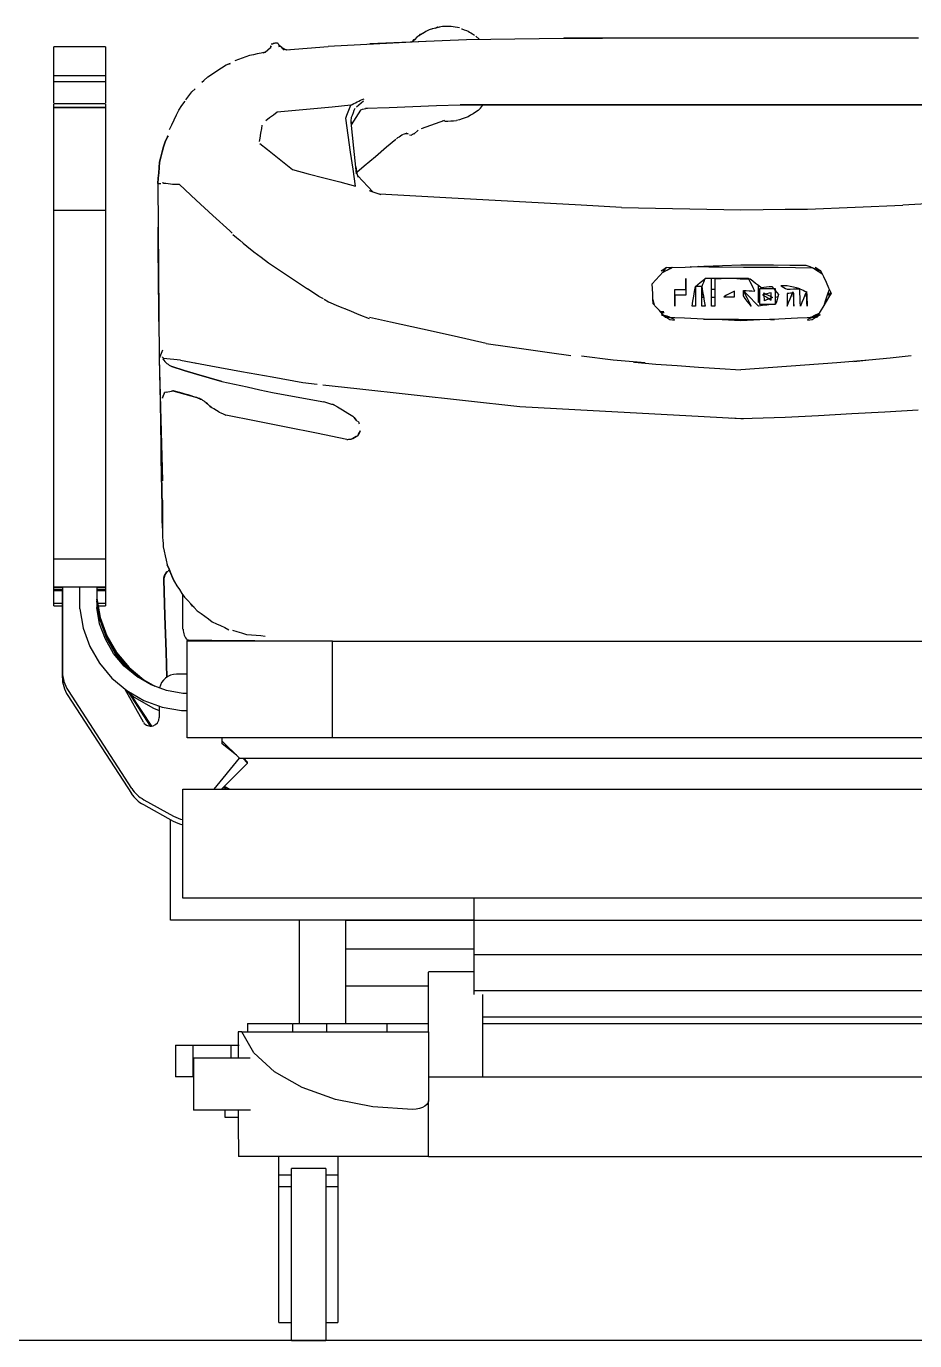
# Model space of a CAD drawing. Header units: millimetres. Extents: x 3552052 to 4144896, y -707811 to -630695.
# Drawn here: x 3661329 to 3662043, y -700186 to -699130 of the extents above; entities that cross this region are included whole.
import ezdxf

# ---------------------------------------------------------------- set-up
doc = ezdxf.new("R2010")
doc.units = ezdxf.units.MM
doc.header["$LTSCALE"] = 6
doc.header["$MEASUREMENT"] = 0
doc.layers.add('EQP', color=6, linetype='CONTINUOUS', lineweight=0)
doc.layers.add('MEP_HVAC_RA_DUCT', color=1, linetype='CONTINUOUS', lineweight=0)

msp = doc.modelspace()

# ---------------------------------------------------------------- linework, layer by layer
at = {"layer": 'EQP', "lineweight": -3}
for p, q in [((3661657.5, -699131.7), (3661659.8, -699130.7)), ((3661659.8, -699130.7), (3661661.1, -699130.8)), ((3661649.4, -699142.3), (3661571.5, -699146.5)), ((3661639.4, -699142.5), (3661640.7, -699140.9)), ((3661640.7, -699140.9), (3661641.3, -699140.5)), ((3661644.7, -699137.8), (3661645.8, -699136.6)), ((3661645.8, -699136.6), (3661648.2, -699135.6)), ((3661647, -699136.1), (3661647.4, -699135.7)), ((3661655, -699132.2), (3661654.7, -699132.4)), ((3661656.8, -699131.9), (3661655, -699132.2)), ((3661687.5, -699136.1), (3661689, -699137.4)), ((3661690.2, -699138), (3661692.9, -699140.6)), ((3661760.9, -699139.7), (3661791.8, -699139.8)), ((3661392.7, -699146.7), (3661351.4, -699146.7)), ((3661351.4, -699146.8), (3661351.4, -699146.7)), ((3661351.4, -699154.3), (3661351.4, -699146.8)), ((3661392.7, -699146.7), (3661392.7, -699146.8)), ((3661392.7, -699146.8), (3661392.7, -699154.3)), ((3661519.4, -699151.4), (3661521, -699150.9)), ((3661521, -699150.9), (3661525.2, -699147.1)), ((3661525.6, -699146.7), (3661526.1, -699145.9)), ((3661527.3, -699144.3), (3661527.7, -699143.6)), ((3661534.3, -699147.3), (3661538, -699149.1)), ((3661538, -699149.1), (3661571.5, -699146.5)), ((3661538, -699149.1), (3661540.9, -699148.9)), ((3661351.4, -699170.1), (3661351.4, -699154.3)), ((3661392.7, -699154.3), (3661392.7, -699170.1)), ((3661489.6, -699161.1), (3661493.3, -699159.9)), ((3661489.6, -699161.1), (3661493.2, -699160)), ((3661392.7, -699170), (3661351.4, -699170)), ((3661351.4, -699174.5), (3661351.4, -699170.1)), ((3661392.7, -699170.1), (3661392.7, -699174.5)), ((3661351.4, -699191.5), (3661351.4, -699174.5)), ((3661351.4, -699174.5), (3661392.7, -699174.5)), ((3661392.7, -699174.5), (3661392.7, -699191.5)), ((3661457.4, -699189.2), (3661462, -699182.9)), ((3661464.8, -699180.4), (3661462, -699182.9)), ((3661392.7, -699192.3), (3661351.4, -699192.3)), ((3661351.4, -699195.3), (3661351.4, -699192.3)), ((3661392.7, -699192.3), (3661392.7, -699195.3)), ((3661599.9, -699190.4), (3661594.3, -699195.1)), ((3661392.7, -699195.3), (3661351.4, -699195.3)), ((3661351.4, -699277.7), (3661351.4, -699195.3)), ((3661351.4, -699195.3), (3661392.7, -699195.3)), ((3661392.7, -699195.3), (3661392.7, -699277.7)), ((3661597.7, -699197.4), (3661590.2, -699209.3)), ((3661590.1, -699207), (3661590.2, -699209.1)), ((3661636.1, -699216.9), (3661634.3, -699216.1)), ((3661640.3, -699216.7), (3661643.9, -699213.7)), ((3661664.9, -699205.8), (3661646.2, -699212.4)), ((3661665.2, -699206.4), (3661663.8, -699206.2)), ((3661627.4, -699219.7), (3661626.4, -699220.6)), ((3661637, -699217.2), (3661638.5, -699217.5)), ((3661436.2, -699239.3), (3661436.2, -699239.3)), ((3661593.8, -699243.1), (3661594.6, -699248.4)), ((3661594.7, -699247.2), (3661594.4, -699247.1)), ((3661595.3, -699250.2), (3661607.5, -699263.1)), ((3661351.4, -699557.7), (3661351.4, -699277.7)), ((3661351.4, -699277.7), (3661392.7, -699277.7)), ((3661392.7, -699277.7), (3661392.7, -699557.7)), ((3661807.2, -699275.7), (3661903.1, -699277.5)), ((3661964.8, -699325.8), (3661963, -699325.7)), ((3661965.5, -699327.3), (3661965.2, -699326)), ((3661564, -699347.2), (3661555.1, -699341)), ((3661899.9, -699332.8), (3661874.3, -699332.8)), ((3661879.5, -699332.8), (3661874.3, -699332.8)), ((3661882.1, -699332.8), (3661887.3, -699332.8)), ((3661899.9, -699332.8), (3661887.3, -699332.8)), ((3661567.9, -699349), (3661564, -699347.2)), ((3661568.4, -699349.4), (3661571.8, -699351.5)), ((3661832.4, -699349.7), (3661833.3, -699353.9)), ((3661873.1, -699348), (3661872, -699348)), ((3661918, -699351.8), (3661917.1, -699352.1)), ((3661932.7, -699347.4), (3661930.8, -699348)), ((3661970.9, -699352.2), (3661970.8, -699351.5)), ((3661973.1, -699344.3), (3661974, -699347.1)), ((3661974.5, -699346.3), (3661975.1, -699343.6)), ((3661435.8, -699376.4), (3661435.6, -699358.8)), ((3661584.9, -699356.9), (3661585.3, -699357)), ((3661841.2, -699359.6), (3661838.4, -699359.4)), ((3661839, -699360.1), (3661841.3, -699360.1)), ((3661845.5, -699363.6), (3661844.3, -699363.6)), ((3661881.8, -699365.7), (3661874.2, -699365.3)), ((3661959.6, -699364.1), (3661958.8, -699364.1)), ((3661438.6, -699390.3), (3661436, -699396.9)), ((3661438.6, -699396), (3661438.6, -699395.6)), ((3661800.5, -699398.4), (3661775, -699395)), ((3661436, -699396.9), (3661438.6, -699495.2)), ((3661452.9, -699398.3), (3661439.4, -699396.9)), ((3661464.5, -699400.4), (3661465.2, -699400.6)), ((3661826.1, -699400.3), (3661800.5, -699398.4)), ((3661551.2, -699416.2), (3661562.7, -699417.5)), ((3661439, -699427.2), (3661438.6, -699428.2)), ((3661438.6, -699428.2), (3661439, -699427.2)), ((3661441.4, -699424.1), (3661440.2, -699424.3)), ((3661441.4, -699424.1), (3661445.9, -699423.1)), ((3661447.3, -699423), (3661446.8, -699422.9)), ((3661446.8, -699422.9), (3661466.2, -699428.3)), ((3661447.3, -699423), (3661447.8, -699423)), ((3661450.8, -699423.7), (3661450.5, -699423.9)), ((3661456.8, -699425.5), (3661456.7, -699425.5)), ((3661456.8, -699425.5), (3661456.7, -699425.5)), ((3661456.8, -699425.5), (3661458.9, -699426.2)), ((3661438.6, -699428.6), (3661438.6, -699428.9)), ((3661438.6, -699428.9), (3661438.6, -699428.6)), ((3661895.4, -699444.7), (3661903.1, -699445.2)), ((3661903.1, -699445.2), (3661905, -699445.1)), ((3661438, -699502.4), (3661438.2, -699516.1)), ((3661438.3, -699517.2), (3661438.2, -699516.1)), ((3661351.4, -699580.4), (3661351.4, -699557.7)), ((3661351.4, -699557.7), (3661392.7, -699557.7)), ((3661392.7, -699557.7), (3661392.7, -699580.4)), ((3661439.7, -699572.7), (3661440.2, -699571.1)), ((3661442.9, -699567.9), (3661442, -699568.4)), ((3661442, -699568.4), (3661442.7, -699568)), ((3661444.1, -699567.2), (3661443.2, -699567.4)), ((3661444.1, -699567.2), (3661443.2, -699567.4)), ((3661443.7, -699567.3), (3661444, -699567.1)), ((3661444.1, -699567.1), (3661443.7, -699567.3)), ((3661444.4, -699568), (3661443.8, -699566.1)), ((3661445.8, -699570.7), (3661444.4, -699568)), ((3661351.4, -699580.4), (3661392.7, -699580.4)), ((3661351.4, -699580.7), (3661351.4, -699580.4)), ((3661351.4, -699582), (3661351.4, -699580.7)), ((3661351.4, -699580.7), (3661358.3, -699580.7)), ((3661351.4, -699582.2), (3661358.3, -699582.2)), ((3661351.4, -699583.2), (3661351.4, -699582.3)), ((3661351.4, -699583.2), (3661358.3, -699583.2)), ((3661351.4, -699593.5), (3661351.4, -699583.2)), ((3661358.1, -699583.2), (3661358.1, -699652.6)), ((3661358.3, -699580.4), (3661358.3, -699648.6)), ((3661372.1, -699598.1), (3661372.1, -699580.4)), ((3661385.8, -699580.4), (3661385.8, -699596.9)), ((3661385.8, -699580.7), (3661392.7, -699580.7)), ((3661385.8, -699582.2), (3661392.7, -699582.2)), ((3661385.8, -699583.2), (3661392.7, -699583.2)), ((3661392.7, -699580.4), (3661392.7, -699580.7)), ((3661392.7, -699580.7), (3661392.7, -699582)), ((3661392.7, -699582.3), (3661392.7, -699583.2)), ((3661392.7, -699583.2), (3661392.7, -699593.5)), ((3661351.4, -699595.7), (3661351.4, -699593.5)), ((3661351.4, -699593.5), (3661358.1, -699593.5)), ((3661351.4, -699595.7), (3661358.1, -699595.7)), ((3661385.8, -699589.6), (3661388.5, -699604.9)), ((3661388.5, -699605.4), (3661385.8, -699590.1)), ((3661388.5, -699606.8), (3661385.8, -699591.5)), ((3661388.5, -699607.2), (3661385.8, -699592)), ((3661386.5, -699593.5), (3661392.7, -699593.5)), ((3661386.9, -699595.7), (3661392.7, -699595.7)), ((3661392.7, -699593.5), (3661392.7, -699595.7)), ((3661455, -699614.3), (3661455, -699586.8)), ((3661462.7, -699595.8), (3661461.4, -699594.1)), ((3661463.9, -699596.7), (3661462.7, -699595.8)), ((3661372.1, -699598.1), (3661374.8, -699613.5)), ((3661388.1, -699609.9), (3661385.8, -699596.9)), ((3661388.5, -699604.9), (3661393.9, -699619.6)), ((3661388.5, -699605.4), (3661388.5, -699604.9)), ((3661393.9, -699620), (3661388.5, -699605.4)), ((3661388.5, -699607.2), (3661388.5, -699606.8)), ((3661393.9, -699621.4), (3661388.5, -699606.8)), ((3661475.9, -699606.4), (3661475.5, -699606.1)), ((3661374.8, -699613.5), (3661380.2, -699628.2)), ((3661392.7, -699622.3), (3661388.1, -699609.9)), ((3661393.9, -699621.9), (3661388.5, -699607.2)), ((3661399.3, -699633.8), (3661392.7, -699622.3)), ((3661393.9, -699619.6), (3661401.7, -699633.1)), ((3661393.9, -699620), (3661393.9, -699619.6)), ((3661401.7, -699633.6), (3661393.9, -699620)), ((3661393.9, -699621.9), (3661393.9, -699621.4)), ((3661401.7, -699635), (3661393.9, -699621.4)), ((3661401.7, -699635.5), (3661393.9, -699621.9)), ((3661458.5, -699622.9), (3661458.5, -699623.8)), ((3661458.5, -699623.8), (3661575.2, -699623.8)), ((3661458.5, -699701.5), (3661458.5, -699623.8)), ((3661575.2, -699623.8), (3661575.2, -699623.9)), ((3661575.2, -699623.9), (3662234.5, -699623.9)), ((3661575.2, -699701.6), (3661575.2, -699623.9)), ((3661380.2, -699628.2), (3661388, -699641.7)), ((3661407.8, -699643.9), (3661399.3, -699633.8)), ((3661401.7, -699633.1), (3661411.8, -699645.1)), ((3661401.7, -699633.6), (3661401.7, -699633.1)), ((3661411.8, -699645.6), (3661401.7, -699633.6)), ((3661401.7, -699635.5), (3661401.7, -699635)), ((3661411.8, -699647), (3661401.7, -699635)), ((3661411.2, -699646.8), (3661401.7, -699635.5)), ((3661388, -699641.7), (3661398, -699653.7)), ((3661417.9, -699652.4), (3661407.8, -699643.9)), ((3661411.8, -699645.1), (3661423.7, -699655.1)), ((3661411.8, -699645.6), (3661411.8, -699645.1)), ((3661423.7, -699655.6), (3661411.8, -699645.6)), ((3661419, -699653.1), (3661411.8, -699647)), ((3661398, -699653.7), (3661410, -699663.7)), ((3661429.4, -699659.1), (3661417.9, -699652.4)), ((3661423.7, -699655.1), (3661432.4, -699660.2)), ((3661423.7, -699655.6), (3661423.7, -699655.1)), ((3661430.2, -699659.3), (3661423.7, -699655.6)), ((3661441.8, -699663.6), (3661429.4, -699659.1)), ((3661458.5, -699650.4), (3661449.7, -699650.4)), ((3661362.5, -699667.6), (3661413.6, -699746.2)), ((3661362.8, -699663.6), (3661413.8, -699742.2)), ((3661423.3, -699689), (3661408.7, -699662.7)), ((3661408.9, -699663), (3661415.8, -699668.8)), ((3661410, -699663.7), (3661423.6, -699671.6)), ((3661429, -699692.1), (3661411.5, -699665.2)), ((3661412.7, -699666.2), (3661429.6, -699692.1)), ((3661415.8, -699668.8), (3661431.4, -699677.8)), ((3661454.9, -699665.9), (3661441.8, -699663.6)), ((3661458.5, -699665.9), (3661454.9, -699665.9)), ((3661423.6, -699671.6), (3661438.3, -699676.9)), ((3661431.4, -699677.8), (3661435.9, -699679.5)), ((3661435.9, -699676.1), (3661435.9, -699685.3)), ((3661438.3, -699676.9), (3661453.7, -699679.6)), ((3661453.7, -699679.6), (3661458.5, -699679.6)), ((3661575.2, -699701.5), (3661458.5, -699701.5)), ((3661486.6, -699704.3), (3661486.6, -699701.5)), ((3662234.5, -699701.6), (3661575.2, -699701.6)), ((3661486.6, -699704.3), (3661500.3, -699718)), ((3661486.6, -699706.3), (3661486.6, -699704.3)), ((3661497.9, -699715.6), (3661486.6, -699706.3)), ((3661480.1, -699742.9), (3661500.5, -699718)), ((3661485.9, -699742.9), (3661506.9, -699721.8)), ((3661500.3, -699718), (3662302.5, -699718)), ((3661506.9, -699721.8), (3661503.1, -699718)), ((3661504, -699718), (3661506.9, -699721)), ((3661506.9, -699721.8), (3661506.9, -699721)), ((3661455, -699742.9), (3662340.4, -699742.9)), ((3661455, -699830.4), (3661455, -699742.9)), ((3661487.4, -699742.9), (3661486.6, -699742.2)), ((3661489.9, -699742.9), (3661487.4, -699741.3)), ((3661488.2, -699740.5), (3661492.7, -699742.9)), ((3661423.5, -699751.3), (3661447.4, -699764.5)), ((3661423.3, -699755.2), (3661447.1, -699768.5)), ((3661444.9, -699848.1), (3661444.9, -699767.2)), ((3662340.4, -699830.4), (3661455, -699830.4)), ((3661688.9, -699848.1), (3661688.9, -699830.4)), ((3661688.9, -699848.1), (3661444.9, -699848.1)), ((3661548.6, -699931), (3661548.6, -699848.1)), ((3661585.9, -699870.9), (3661585.9, -699848.1)), ((3661585.9, -699848.1), (3661688.9, -699848.1)), ((3661688.9, -699875.6), (3661688.9, -699848.1)), ((3661688.9, -699848.1), (3662116.3, -699848.1)), ((3661585.9, -699900.7), (3661585.9, -699870.9)), ((3661585.9, -699870.9), (3661688.9, -699870.9)), ((3661688.9, -699904.5), (3661688.9, -699875.6)), ((3661688.9, -699875.6), (3662116.3, -699875.6)), ((3661688.9, -699889.4), (3661652.1, -699889.4)), ((3661688.9, -699889.4), (3661652.1, -699889.4)), ((3661652.1, -699889.6), (3661652.1, -699889.4)), ((3661652.1, -699937.6), (3661652.1, -699889.7)), ((3661652.1, -699889.7), (3661652.1, -699889.7)), ((3661585.9, -699931), (3661585.9, -699900.7)), ((3661585.9, -699900.7), (3661652.1, -699900.7)), ((3661688.9, -699907.6), (3661688.9, -699904.5)), ((3661688.9, -699904.5), (3662116.3, -699904.5)), ((3661695.5, -699907.6), (3661695.5, -699950.2)), ((3661506.8, -699931), (3661506.8, -699937.6)), ((3661506.8, -699931), (3661542.7, -699931)), ((3661543.1, -699931), (3661570.6, -699931)), ((3661543.1, -699937.6), (3661543.1, -699931)), ((3661570.6, -699931), (3661618.7, -699931)), ((3661570.6, -699937.6), (3661570.6, -699931)), ((3661618.7, -699931), (3661652.1, -699931)), ((3661618.7, -699931), (3661618.7, -699937.6)), ((3662109.8, -699926), (3661695.5, -699926)), ((3661695.5, -699931), (3662109.8, -699931)), ((3661499.4, -699937.6), (3661499.4, -699958.5)), ((3661502.2, -699937.6), (3661499.4, -699937.6)), ((3661502.2, -699937.6), (3661652.1, -699937.6)), ((3661652.1, -699937.6), (3661652.1, -699993)), ((3661449.1, -699948.3), (3661449.1, -699973.9)), ((3661449.1, -699948.3), (3661462.9, -699948.3)), ((3661462.9, -699948.3), (3661493.7, -699948.3)), ((3661462.9, -699948.3), (3661462.9, -699973.9)), ((3661493.7, -699948.3), (3661500, -699948.3)), ((3661493.7, -699958.5), (3661493.7, -699948.3)), ((3661695.5, -699950.2), (3661695.5, -699973.9)), ((3661463.5, -699958.5), (3661463.5, -700000.5)), ((3661463.5, -699958.5), (3661478.1, -699958.5)), ((3661478.1, -699958.5), (3661509.1, -699958.5)), ((3661462.9, -699973.9), (3661449.1, -699973.9)), ((3661463.5, -699973.9), (3661462.9, -699973.9)), ((3661652.1, -699973.9), (3662157.3, -699973.9)), ((3661652.1, -700037.7), (3661652.1, -699993)), ((3661478.1, -700000.5), (3661463.5, -700000.5)), ((3661509.2, -700000.5), (3661478.1, -700000.5)), ((3661488.5, -700000.5), (3661488.5, -700006.2)), ((3661488.5, -700006.2), (3661499.5, -700006.2)), ((3661499.4, -700000.5), (3661499.4, -700023.1)), ((3661499.5, -700024.1), (3661499.5, -700037.7)), ((3661639.4, -700037.7), (3661499.5, -700037.7)), ((3661532.1, -700052.4), (3661532.1, -700037.7)), ((3661579.4, -700037.7), (3661579.4, -700052.4)), ((3661652.1, -700037.7), (3661639.4, -700037.7)), ((3661652.1, -700037.7), (3662157.3, -700037.7)), ((3661569.6, -700047.4), (3661542.1, -700047.4)), ((3661542.1, -700116.6), (3661542.1, -700047.4)), ((3661569.6, -700047.4), (3661569.6, -700116.6)), ((3661532.1, -700062.2), (3661532.1, -700052.4)), ((3661532.1, -700052.4), (3661542.1, -700052.4)), ((3661569.6, -700052.4), (3661579.4, -700052.4)), ((3661579.4, -700052.4), (3661579.4, -700062.2)), ((3661542.1, -700062.2), (3661532.1, -700062.2)), ((3661532.1, -700171), (3661532.1, -700062.2)), ((3661542.1, -700062.2), (3661532.1, -700062.2)), ((3661579.4, -700062.2), (3661569.6, -700062.2)), ((3661579.4, -700062.2), (3661569.6, -700062.2)), ((3661579.4, -700062.2), (3661579.4, -700171)), ((3661542.1, -700185.7), (3661542.1, -700116.6)), ((3661569.6, -700116.6), (3661569.6, -700185.7)), ((3661532.1, -700171), (3661542.1, -700171)), ((3661569.6, -700171), (3661579.4, -700171)), ((3661542.1, -700185.7), (3661569.6, -700185.7))]:
    msp.add_line(p, q, dxfattribs=at)
at = {"layer": 'EQP', "lineweight": -3, "flags": 128}
for points in [[(3661663.4, -699130.2), (3661660.7, -699130.9), (3661658, -699131.6), (3661655.3, -699132.2), (3661652.6, -699132.9)], [(3661670.3, -699130.2), (3661668.6, -699130.2), (3661666.8, -699130.2), (3661665.1, -699130.2), (3661663.4, -699130.2)], [(3661677.1, -699131.4), (3661675.4, -699131.1), (3661673.7, -699130.8), (3661672, -699130.5), (3661670.3, -699130.2)], [(3661605, -699143.9), (3661624.4, -699143.1), (3661643.8, -699142.3), (3661663.2, -699141.5), (3661682.6, -699140.7)], [(3661642.7, -699138.9), (3661640.8, -699141.1), (3661639.5, -699142.5)], [(3661652.6, -699132.9), (3661650.1, -699134.4), (3661647.6, -699135.9), (3661645.1, -699137.4), (3661642.7, -699138.9)], [(3661647.4, -699135.7), (3661648.7, -699135.1), (3661649.9, -699134.5)], [(3661678.7, -699132.2), (3661679, -699132.3), (3661680.9, -699132.9), (3661682.7, -699133.5)], [(3661682.6, -699140.7), (3661702.1, -699140.5), (3661721.6, -699140.2), (3661741, -699140), (3661760.5, -699139.7)], [(3661682.7, -699133.5), (3661683.9, -699134.2), (3661685.1, -699134.8), (3661686.3, -699135.5), (3661687.5, -699136.1)], [(3662045.7, -699139.7), (3661974.2, -699139.7), (3661903.1, -699139.7), (3661832, -699139.7), (3661760.9, -699139.7)], [(3661521, -699151), (3661517.8, -699151.7), (3661514.7, -699152.4), (3661511.6, -699153), (3661508.5, -699153.7)], [(3661525.6, -699147.7), (3661525.6, -699147.2), (3661525.6, -699146.7), (3661525.6, -699146.3), (3661525.6, -699145.8)], [(3661527.7, -699144.2), (3661527.3, -699144.3), (3661526.8, -699144.4), (3661526.4, -699144.5), (3661525.9, -699144.6)], [(3661527.7, -699143.6), (3661528.4, -699143.6), (3661529, -699143.5), (3661529.7, -699143.5), (3661530.3, -699143.5)], [(3661527.7, -699143.6), (3661527.7, -699143.7), (3661527.7, -699143.8), (3661527.7, -699143.9), (3661527.7, -699144)], [(3661527.7, -699144), (3661527.7, -699143.9), (3661527.7, -699143.8), (3661527.7, -699143.7), (3661527.7, -699143.6)], [(3661531.5, -699143.9), (3661531.2, -699143.9), (3661530.9, -699143.8), (3661530.6, -699143.7), (3661530.3, -699143.6)], [(3661531.5, -699143.9), (3661531.7, -699144.7), (3661531.9, -699145.4), (3661532.1, -699146.1), (3661532.2, -699146.7)], [(3661536.3, -699149.2), (3661535.3, -699148.3), (3661534.3, -699147.3), (3661533.4, -699146.3), (3661532.4, -699145.4)], [(3661534.4, -699147.4), (3661535.6, -699148), (3661536.9, -699148.5), (3661538.1, -699149.1)], [(3661538, -699149.1), (3661538.1, -699149.1), (3661538.1, -699149.1), (3661538.1, -699149.1), (3661538.1, -699149.1)], [(3661538.1, -699149.1), (3661538.1, -699149.1), (3661538.1, -699149.1), (3661538.1, -699149.1), (3661538, -699149.1)], [(3661474.9, -699170.7), (3661478.6, -699168.3), (3661482.2, -699165.9), (3661485.9, -699163.5), (3661489.6, -699161.1)], [(3661508.5, -699153.7), (3661505.5, -699154.7), (3661502.5, -699155.8), (3661499.6, -699156.8), (3661496.6, -699157.9)], [(3661470.2, -699175.1), (3661471.7, -699173.7), (3661474.9, -699170.7)], [(3661451.6, -699197.4), (3661454.2, -699193.8), (3661456.8, -699190.2)], [(3661589.7, -699193.6), (3661574.9, -699195), (3661560.1, -699196.4), (3661545.4, -699197.8), (3661530.6, -699199.2)], [(3661585.7, -699204), (3661586.7, -699201.4), (3661587.7, -699198.8), (3661588.7, -699196.2), (3661589.7, -699193.6)], [(3661589.7, -699193.6), (3661591, -699192.9), (3661592.3, -699192.2), (3661593.6, -699191.5), (3661595, -699190.8)], [(3661595, -699190.8), (3661596.3, -699190.2), (3661597.7, -699189.6), (3661599, -699189), (3661600.4, -699188.4)], [(3661601.7, -699196), (3661620.7, -699195.3), (3661639.6, -699194.6), (3661658.6, -699193.9), (3661677.6, -699193.2)], [(3662121.2, -699193.2), (3662010.3, -699193.2), (3661899.4, -699193.2), (3661788.5, -699193.2), (3661677.6, -699193.2)], [(3661677.6, -699193.2), (3661788.5, -699193.2), (3661899.4, -699193.2), (3662010.3, -699193.2), (3662121.2, -699193.2)], [(3661692, -699197.8), (3661693.8, -699195.8), (3661695.5, -699193.9), (3661696.1, -699193.2)], [(3661444.3, -699213), (3661446.1, -699209.2), (3661447.9, -699205.3), (3661449.8, -699201.3), (3661451.6, -699197.4)], [(3661530.6, -699199.2), (3661527.6, -699201.5), (3661524.6, -699203.8), (3661521.6, -699206.1)], [(3661593.5, -699258.5), (3661591.6, -699244.9), (3661589.6, -699231.2), (3661587.6, -699217.6), (3661585.7, -699204)], [(3661590, -699207.2), (3661590.1, -699206.2), (3661590.2, -699205.2), (3661590.3, -699204.2), (3661590.4, -699203.2)], [(3661590.4, -699203.2), (3661591.1, -699201.4), (3661591.9, -699199.5), (3661592.6, -699197.6), (3661593.4, -699195.8)], [(3661603.1, -699196.1), (3661601.8, -699196.4), (3661600.4, -699196.7), (3661599, -699197.1), (3661597.7, -699197.4)], [(3661684, -699202.9), (3661681.7, -699203.7), (3661679.3, -699204.4), (3661677, -699205.2), (3661674.7, -699205.9)], [(3661692, -699197.8), (3661690, -699199.1), (3661688, -699200.4), (3661686, -699201.6), (3661684, -699202.9)], [(3661518.4, -699209.6), (3661518, -699212.3), (3661517.3, -699216.1), (3661516.7, -699220), (3661516.3, -699222.6)], [(3661594.4, -699248.7), (3661593.3, -699238.3), (3661592.2, -699228), (3661591.1, -699217.6), (3661590, -699207.2)], [(3661665.2, -699206.4), (3661667.6, -699206.3), (3661670, -699206.2), (3661672.3, -699206), (3661674.7, -699205.9)], [(3661436.2, -699239.3), (3661437.3, -699235.2), (3661438.4, -699231.1), (3661439.5, -699227), (3661440.6, -699222.9)], [(3661440.6, -699223), (3661439.5, -699227), (3661438.4, -699231.1), (3661437.3, -699235.2), (3661436.2, -699239.3)], [(3661436.2, -699239.3), (3661437.3, -699235.2), (3661438.4, -699231.1), (3661439.5, -699227), (3661440.6, -699223)], [(3661443, -699218), (3661442.5, -699219), (3661440.6, -699222.9)], [(3661440.6, -699222.9), (3661442.5, -699219), (3661443, -699218)], [(3661516.7, -699224.3), (3661522.8, -699229.2), (3661529.5, -699234.5), (3661536.2, -699239.9), (3661542.9, -699245.3)], [(3661625.9, -699221), (3661618.4, -699227.3), (3661609.5, -699234.9), (3661600.6, -699242.4), (3661594.5, -699247.6)], [(3661631.9, -699217.1), (3661630.8, -699217.7), (3661629.6, -699218.4), (3661628.5, -699219.1), (3661627.4, -699219.7)], [(3661635.1, -699216.4), (3661634.3, -699216.5), (3661633.4, -699216.6), (3661632.6, -699216.8), (3661632.3, -699216.8)], [(3661640, -699216.5), (3661639.7, -699216.7), (3661639.3, -699217), (3661638.9, -699217.2), (3661638.5, -699217.5)], [(3661640.1, -699216.4), (3661640.1, -699216.5), (3661640.2, -699216.6), (3661640.2, -699216.6), (3661640.3, -699216.7)], [(3661434.8, -699256.3), (3661435.2, -699252), (3661435.5, -699247.8), (3661435.9, -699243.5), (3661436.2, -699239.3)], [(3661434.8, -699256.3), (3661435.2, -699252), (3661435.5, -699247.8), (3661435.9, -699243.5), (3661436.2, -699239.3)], [(3661436.2, -699239.3), (3661435.9, -699243.5), (3661435.5, -699247.8), (3661435.2, -699252), (3661434.8, -699256.3)], [(3661542.9, -699245.3), (3661555.5, -699248.6), (3661568.2, -699251.9), (3661580.9, -699255.2), (3661593.5, -699258.5)], [(3661594.7, -699247.2), (3661594.5, -699246.5), (3661594.3, -699245.8), (3661594.1, -699245.1)], [(3661434.8, -699256.3), (3661435.1, -699291.4), (3661435.4, -699326.6), (3661435.7, -699361.8), (3661436, -699396.9)], [(3661434.8, -699256.3), (3661434.9, -699256.3), (3661434.9, -699256.3), (3661435, -699256.3), (3661435, -699256.3)], [(3661435, -699256.3), (3661435.6, -699256.3), (3661436.1, -699256.3), (3661436.7, -699256.3), (3661437.3, -699256.3)], [(3661439.5, -699256.3), (3661439.3, -699256.1), (3661439.1, -699256), (3661438.8, -699255.9), (3661438.6, -699255.7)], [(3661446.7, -699257.1), (3661444.9, -699256.9), (3661443.1, -699256.7), (3661441.3, -699256.5), (3661439.5, -699256.3)], [(3661449.3, -699257.3), (3661448.7, -699257.2), (3661448, -699257.2), (3661447.4, -699257.2), (3661446.7, -699257.1)], [(3661452.1, -699257.3), (3661451.4, -699257.3), (3661450.7, -699257.3), (3661450, -699257.3), (3661449.3, -699257.3)], [(3661494.6, -699296.2), (3661492.7, -699294.5), (3661479.1, -699282.1), (3661465.6, -699269.7), (3661452.1, -699257.3)], [(3661594.6, -699248.4), (3661595.2, -699249.9), (3661595.8, -699251.4)], [(3661604.4, -699262.1), (3661606.8, -699262.9), (3661609.2, -699263.7), (3661611.6, -699264.5), (3661614, -699265.3)], [(3661807.2, -699275.7), (3661774.8, -699273.9), (3661720.5, -699270.9), (3661666.2, -699267.9), (3661613, -699264.9)], [(3662194.3, -699264.9), (3662140, -699267.9), (3662085.7, -699270.9), (3662033, -699273.8)], [(3661903.1, -699277.5), (3661920.9, -699277.3), (3661938.7, -699277.1), (3661956.4, -699276.9), (3662033, -699273.8)], [(3661435.6, -699358.8), (3661435.4, -699333.1), (3661435.2, -699307.5), (3661435.1, -699291.4)], [(3661495.1, -699297.3), (3661497.9, -699299.7), (3661500.7, -699302), (3661503.4, -699304.4), (3661506.2, -699306.8)], [(3661506.2, -699306.8), (3661512, -699311.3), (3661517.8, -699315.7), (3661523.6, -699320.2), (3661555.1, -699341)], [(3661831.8, -699337.1), (3661834.7, -699333.8), (3661837.6, -699330.6), (3661840.5, -699327.3), (3661843.4, -699324)], [(3661843.4, -699324), (3661842.3, -699324.7), (3661841.2, -699325.4), (3661840.1, -699326.1), (3661839, -699326.8)], [(3661848, -699324), (3661846.7, -699324.7), (3661843.8, -699326.1), (3661840.9, -699327.6), (3661839.7, -699328.2)], [(3661843.4, -699324), (3661858.4, -699323.5), (3661873.3, -699322.9), (3661888.2, -699322.3), (3661903.1, -699321.8)], [(3661847.2, -699324), (3661845.7, -699325), (3661843.8, -699326.2)], [(3661960.8, -699324.3), (3661933, -699324), (3661905.2, -699323.8), (3661877.4, -699323.5), (3661862.4, -699323.3)], [(3661885.6, -699323.6), (3661878.4, -699323.4), (3661868.7, -699323.1)], [(3661903.1, -699321.8), (3661916.2, -699321.8), (3661929.2, -699321.8), (3661942.3, -699321.9), (3661955.3, -699321.9)], [(3661955.3, -699321.9), (3661958.3, -699323.1), (3661961.3, -699324.3), (3661964.2, -699325.5), (3661967.2, -699326.8)], [(3661968.3, -699329.1), (3661966.4, -699327.9), (3661964.5, -699326.7), (3661962.7, -699325.5), (3661960.8, -699324.3)], [(3661967.2, -699326.8), (3661966.1, -699326.1), (3661965, -699325.4), (3661963.9, -699324.7), (3661962.8, -699324)], [(3661967.2, -699326.8), (3661969.3, -699331.2), (3661971.4, -699335.7), (3661973.5, -699340.1), (3661975.6, -699344.6)], [(3661832.6, -699353.1), (3661832.4, -699349.1), (3661832.2, -699345.1), (3661832, -699341.1), (3661831.8, -699337.1)], [(3661849.9, -699354.9), (3661849.9, -699351.6), (3661849.9, -699348.3), (3661849.9, -699345), (3661849.9, -699341.6)], [(3661849.9, -699341.6), (3661852.1, -699341.6), (3661854.3, -699341.6), (3661856.5, -699341.6), (3661858.7, -699341.6)], [(3661858.7, -699332.8), (3661858.7, -699336.2), (3661858.7, -699339.5), (3661858.7, -699342.8), (3661858.7, -699346.1)], [(3661858.7, -699341.6), (3661858.7, -699339.4), (3661858.7, -699337.2), (3661858.7, -699335), (3661858.7, -699332.8)], [(3661863.8, -699354.9), (3661864.5, -699351), (3661865.2, -699347), (3661865.8, -699343.1), (3661866.5, -699339.2)], [(3661866.5, -699339.2), (3661868.5, -699337.6), (3661870.4, -699336), (3661872.4, -699334.4), (3661874.3, -699332.8)], [(3661871.6, -699339.2), (3661870.4, -699339.2), (3661869.1, -699339.2), (3661867.8, -699339.2), (3661866.5, -699339.2)], [(3661866.5, -699339.2), (3661866.5, -699343.1), (3661866.5, -699347), (3661866.5, -699351), (3661866.5, -699354.9)], [(3661874.3, -699332.8), (3661873.6, -699334.4), (3661873, -699336), (3661872.3, -699337.6), (3661871.6, -699339.2)], [(3661871.6, -699339.2), (3661872.3, -699343.1), (3661873, -699347), (3661873.6, -699351), (3661874.3, -699354.9)], [(3661871.6, -699354.9), (3661871.6, -699351), (3661871.6, -699347), (3661871.6, -699343.1), (3661871.6, -699339.2)], [(3661872, -699348), (3661872, -699346.4), (3661872, -699344.7), (3661872, -699343), (3661872, -699341.4)], [(3661879.5, -699354.9), (3661879.5, -699349.4), (3661879.5, -699343.9), (3661879.5, -699338.3), (3661879.5, -699332.8)], [(3661879.5, -699341.4), (3661881.5, -699341.4), (3661882.1, -699341.4)], [(3661882.1, -699332.8), (3661882.1, -699338.3), (3661882.1, -699343.9), (3661882.1, -699349.4), (3661882.1, -699354.9)], [(3661897.9, -699342.9), (3661895.7, -699344), (3661893.6, -699345.1), (3661891.5, -699346.2), (3661889.4, -699347.3)], [(3661897.9, -699347.3), (3661897.9, -699346.2), (3661897.9, -699345.1), (3661897.9, -699344), (3661897.9, -699342.9)], [(3661909.1, -699332.8), (3661906.8, -699332.8), (3661904.5, -699332.8), (3661902.2, -699332.8), (3661899.9, -699332.8)], [(3661899.9, -699332.8), (3661902.5, -699332.9), (3661905.2, -699332.9), (3661907.8, -699332.9), (3661910.4, -699332.9)], [(3661905, -699346.7), (3661905, -699345.6), (3661905, -699344.5), (3661905, -699343.4), (3661905, -699342.3)], [(3661905, -699342.3), (3661906.5, -699345.5), (3661908.1, -699348.6), (3661909.6, -699351.8), (3661911.2, -699354.9)], [(3661917.1, -699354.9), (3661914.1, -699351.8), (3661911, -699348.6), (3661908, -699345.5), (3661905, -699342.3)], [(3661905, -699342.3), (3661907.3, -699342.4), (3661909.6, -699342.6), (3661911.9, -699342.7), (3661914.2, -699342.8)], [(3661914.2, -699342.8), (3661913, -699340.3), (3661911.7, -699337.8), (3661910.4, -699335.3), (3661909.1, -699332.8)], [(3661910.4, -699332.9), (3661912.7, -699334.7), (3661914.9, -699336.4), (3661917.2, -699338.1), (3661919.4, -699339.8)], [(3661917.1, -699352.1), (3661917.1, -699348.4), (3661917.1, -699344.7), (3661917.1, -699341), (3661917.1, -699338.3)], [(3661918, -699341), (3661918, -699344.1), (3661918, -699347.2), (3661918, -699350.3), (3661918, -699353.4)], [(3661930.8, -699341), (3661927.6, -699341), (3661924.4, -699341), (3661921.2, -699341), (3661918, -699341)], [(3661919.4, -699339.8), (3661921.5, -699339.6), (3661923.6, -699339.4), (3661925.7, -699339.2), (3661927.8, -699339)], [(3661927.8, -699339), (3661929.2, -699340.6), (3661930.5, -699342.3), (3661931.9, -699343.9), (3661933.3, -699345.6)], [(3661930.8, -699353.4), (3661930.8, -699350.3), (3661930.8, -699347.2), (3661930.8, -699344.1), (3661930.8, -699341)], [(3661935, -699338.5), (3661936.3, -699339.2), (3661937.6, -699339.9), (3661938.9, -699340.6), (3661940.2, -699341.2)], [(3661940.2, -699338.5), (3661938.9, -699338.5), (3661937.6, -699338.5), (3661936.3, -699338.5), (3661935, -699338.5)], [(3661950.3, -699340.9), (3661947.8, -699340.3), (3661945.2, -699339.7), (3661942.7, -699339.1), (3661940.2, -699338.5)], [(3661940.2, -699341.2), (3661942.7, -699341.2), (3661945.2, -699341.1), (3661947.8, -699341), (3661950.3, -699340.9)], [(3661950.8, -699354.9), (3661950.7, -699351.4), (3661950.6, -699347.9), (3661950.4, -699344.4), (3661950.3, -699340.9)], [(3661950.3, -699340.9), (3661951.7, -699341.5), (3661953.1, -699342.2), (3661954.4, -699342.8), (3661955.8, -699343.5)], [(3661970.2, -699353.3), (3661971.3, -699349.8), (3661972.9, -699345), (3661974.1, -699341.4)], [(3661571.8, -699351.5), (3661579.9, -699354.8), (3661588.1, -699358.1), (3661596.3, -699361.5), (3661604.5, -699364.8)], [(3661842.6, -699364), (3661840.1, -699361.3), (3661837.6, -699358.5), (3661835.1, -699355.8), (3661832.6, -699353.1)], [(3661858.7, -699346.1), (3661856.5, -699346.1), (3661854.3, -699346.1), (3661852.1, -699346.1), (3661849.9, -699346.1)], [(3661849.9, -699346.1), (3661849.9, -699348.3), (3661849.9, -699350.5), (3661849.9, -699352.7), (3661849.9, -699354.9)], [(3661882.1, -699348), (3661881.5, -699348), (3661879.5, -699348)], [(3661889.4, -699347.3), (3661891.5, -699347.3), (3661893.6, -699347.3), (3661895.7, -699347.3), (3661897.9, -699347.3)], [(3661911.2, -699354.9), (3661909.6, -699352.9), (3661908.1, -699350.8), (3661906.5, -699348.7), (3661905, -699346.7)], [(3661930.8, -699353.4), (3661927.4, -699353.7), (3661924, -699354.1), (3661920.5, -699354.5), (3661917.1, -699354.9)], [(3661918, -699353.4), (3661921.2, -699353.4), (3661924.4, -699353.4), (3661927.6, -699353.4), (3661930.8, -699353.4)], [(3661927.4, -699344.3), (3661925.7, -699344.6), (3661923.9, -699345), (3661922.2, -699345.3), (3661920.5, -699345.7)], [(3661920.5, -699345.7), (3661922.2, -699346.8), (3661923.9, -699347.8), (3661925.7, -699348.9), (3661927.4, -699350)], [(3661921.4, -699344.3), (3661923.2, -699345.2), (3661925, -699346.1), (3661926.8, -699347), (3661928.5, -699347.9)], [(3661922.1, -699350.6), (3661922, -699349), (3661921.8, -699347.4), (3661921.6, -699345.9), (3661921.4, -699344.3)], [(3661928.5, -699347.9), (3661926.9, -699348.6), (3661925.3, -699349.2), (3661923.7, -699349.9), (3661922.1, -699350.6)], [(3661927.4, -699350), (3661927.4, -699348.6), (3661927.4, -699347.2), (3661927.4, -699345.7), (3661927.4, -699344.3)], [(3661933.3, -699345.6), (3661932.7, -699347.5), (3661932.1, -699349.5), (3661931.5, -699351.4), (3661930.8, -699353.4)], [(3661940.2, -699354.9), (3661941.3, -699352), (3661942.5, -699349.1), (3661943.7, -699346.3), (3661944.8, -699343.4)], [(3661945.6, -699344.5), (3661944.2, -699344.6), (3661942.9, -699344.6), (3661941.6, -699344.7), (3661940.2, -699344.7)], [(3661940.2, -699344.7), (3661940.2, -699347.3), (3661940.2, -699349.8), (3661940.2, -699352.4), (3661940.2, -699354.9)], [(3661944.8, -699343.4), (3661945, -699346.3), (3661945.2, -699349.1), (3661945.4, -699352), (3661945.6, -699354.9)], [(3661945.6, -699354.9), (3661945.6, -699352.3), (3661945.6, -699349.7), (3661945.6, -699347.1), (3661945.6, -699344.5)], [(3661955.6, -699343.2), (3661954.4, -699346.2), (3661953.2, -699349.1), (3661952, -699352), (3661950.8, -699354.9)], [(3661956.3, -699354.9), (3661956.1, -699352), (3661955.9, -699349.1), (3661955.7, -699346.2), (3661955.6, -699343.2)], [(3661955.8, -699343.5), (3661955.9, -699346.3), (3661956, -699349.2), (3661956.2, -699352), (3661956.3, -699354.9)], [(3661975.6, -699344.6), (3661972.6, -699349.4), (3661969.6, -699354.3), (3661966.6, -699359.1), (3661963.7, -699364)], [(3661698.5, -699384.8), (3661672.9, -699379.1), (3661647.3, -699373.4), (3661621.7, -699367.7), (3661604.7, -699363.9)], [(3661850, -699365.5), (3661846.5, -699364.3), (3661843, -699363.1), (3661839.4, -699361.9)], [(3661839.4, -699361.9), (3661841.1, -699362.8), (3661842.8, -699363.7), (3661844.4, -699364.6), (3661846.1, -699365.5)], [(3661841.5, -699362.1), (3661843.5, -699362.8), (3661845.5, -699363.6), (3661846.9, -699364.1)], [(3661903.1, -699366.7), (3661888, -699366), (3661872.9, -699365.3), (3661857.7, -699364.6), (3661842.6, -699364)], [(3661866.5, -699354.9), (3661865.8, -699354.9), (3661865.2, -699354.9), (3661864.5, -699354.9), (3661863.8, -699354.9)], [(3661874.3, -699354.9), (3661873.6, -699354.9), (3661873, -699354.9), (3661872.3, -699354.9), (3661871.6, -699354.9)], [(3661882.1, -699354.9), (3661881.5, -699354.9), (3661880.8, -699354.9), (3661880.1, -699354.9), (3661879.5, -699354.9)], [(3661963.7, -699364), (3661948.5, -699364.6), (3661933.4, -699365.3), (3661918.3, -699366), (3661903.1, -699366.7)], [(3661966.8, -699361.9), (3661963.3, -699363.1), (3661959.8, -699364.3), (3661956.2, -699365.5)], [(3661958.7, -699364.2), (3661959.6, -699363.7), (3661962.5, -699362.2), (3661965.4, -699360.8), (3661965.6, -699360.7)], [(3661960.2, -699365.5), (3661961.8, -699364.6), (3661963.5, -699363.7), (3661965.2, -699362.8), (3661966.8, -699361.9)], [(3661965.3, -699361.4), (3661964.5, -699361.8), (3661962.7, -699363), (3661961.6, -699363.7)], [(3661963.4, -699363.1), (3661963.8, -699362.8), (3661964.9, -699361.9)], [(3661846.1, -699365.5), (3661848, -699365.8), (3661849.8, -699366.1)], [(3661872.9, -699365.3), (3661875.3, -699365.3), (3661901.1, -699365.4), (3661926.9, -699365.5), (3661929.9, -699365.5)], [(3661956.4, -699366.1), (3661958.3, -699365.8), (3661960.2, -699365.5)], [(3661698.5, -699384.8), (3661715.5, -699387.2), (3661732.4, -699389.7), (3661749.4, -699392.1), (3661766.4, -699394.5)], [(3661993.7, -699399.3), (3662005.7, -699398), (3662022.8, -699396.3), (3662039.9, -699394.5)], [(3661436, -699396.9), (3661436.7, -699432.1), (3661437.3, -699467.2), (3661438, -699502.4), (3661438.6, -699532.3)], [(3661438.6, -699396), (3661438.8, -699396.2), (3661439, -699396.4), (3661439.2, -699396.6), (3661439.4, -699396.9)], [(3661440.1, -699397.3), (3661439.8, -699397.3), (3661439.4, -699397.4), (3661439.1, -699397.5), (3661438.8, -699397.5)], [(3661438.8, -699397.5), (3661439.6, -699398.4), (3661440.4, -699399.3), (3661441.2, -699400.1), (3661442, -699401)], [(3661442, -699401), (3661443, -699401.6), (3661444, -699402.3), (3661445, -699402.9), (3661446, -699403.5)], [(3661486.1, -699415.4), (3661476.1, -699412.4), (3661466, -699409.4), (3661456, -699406.5), (3661446, -699403.5)], [(3661446, -699403.5), (3661456, -699406.5), (3661466, -699409.4), (3661476.1, -699412.4), (3661486.1, -699415.4)], [(3661452.9, -699398.3), (3661477.5, -699402.8), (3661502.1, -699407.3), (3661526.6, -699411.7), (3661551.2, -699416.2)], [(3661816.6, -699399.7), (3661817.6, -699399.8), (3661834.6, -699401.5)], [(3661834.6, -699401.5), (3661851.8, -699402.7), (3661868.9, -699403.8), (3661886, -699404.9), (3661903.1, -699406)], [(3662005.8, -699398.4), (3661980.1, -699400.3), (3661954.5, -699402.2), (3661928.8, -699404.1), (3661903.1, -699406)], [(3661486.1, -699415.4), (3661496.3, -699417.6), (3661506.5, -699419.8), (3661516.7, -699422.1), (3661526.9, -699424.3)], [(3661440.2, -699424.3), (3661439.8, -699425.3), (3661439.4, -699426.3), (3661439.1, -699427)], [(3661439.1, -699427), (3661439.4, -699426.3), (3661439.8, -699425.3), (3661440.2, -699424.3)], [(3661445.9, -699423.1), (3661446.4, -699423), (3661446.9, -699423)], [(3661456.8, -699425.5), (3661454.3, -699424.8), (3661451.8, -699424.2), (3661449.3, -699423.5), (3661447.4, -699423)], [(3661447.8, -699423), (3661448.6, -699423.2), (3661449.3, -699423.4), (3661450.1, -699423.5), (3661450.8, -699423.7)], [(3661450.8, -699423.7), (3661452.3, -699424.1), (3661453.8, -699424.6), (3661455.3, -699425), (3661456.8, -699425.5)], [(3661466.2, -699428.3), (3661463.8, -699427.6), (3661461.5, -699426.9), (3661459.1, -699426.2), (3661456.8, -699425.5)], [(3661526.9, -699424.3), (3661537.2, -699426.1), (3661547.5, -699428), (3661557.8, -699429.9), (3661568, -699431.7)], [(3661567.2, -699418), (3661594.7, -699421.1), (3661638.3, -699425.9), (3661681.8, -699430.7), (3661725.4, -699435.5)], [(3661438.6, -699428.9), (3661438.6, -699428.7), (3661438.6, -699428.6), (3661438.6, -699428.4), (3661438.6, -699428.2)], [(3661438.6, -699428.2), (3661438.6, -699428.4), (3661438.6, -699428.6), (3661438.6, -699428.7), (3661438.6, -699428.9)], [(3661466.2, -699428.3), (3661467.2, -699428.7), (3661468.2, -699429.2), (3661469.2, -699429.6), (3661470.2, -699430)], [(3661470.2, -699430), (3661469.2, -699429.6), (3661468.2, -699429.2), (3661467.2, -699428.7), (3661466.2, -699428.3)], [(3661473.7, -699432.5), (3661472.8, -699431.9), (3661471.9, -699431.3), (3661471, -699430.6), (3661470.2, -699430)], [(3661473.7, -699432.5), (3661474.7, -699433.4), (3661475.7, -699434.4), (3661476.7, -699435.3), (3661477.8, -699436.2)], [(3661477.8, -699436.2), (3661476.7, -699435.3), (3661475.7, -699434.4), (3661474.7, -699433.4), (3661473.7, -699432.5)], [(3661484, -699440.1), (3661484, -699440.1), (3661481.9, -699438.8), (3661479.9, -699437.5), (3661477.8, -699436.2)], [(3661576.8, -699434.5), (3661574.6, -699433.8), (3661571.3, -699432.8), (3661568, -699431.7)], [(3661574.8, -699433.4), (3661579, -699435.8), (3661583.2, -699438.3), (3661587.3, -699440.8), (3661591.5, -699443.3)], [(3661725.4, -699435.5), (3661769.8, -699437.9), (3661814.2, -699440.3), (3661858.7, -699442.7), (3661903.1, -699445.1)], [(3661484, -699440.1), (3661485.3, -699440.6), (3661487.3, -699441.5), (3661489.4, -699442.4)], [(3661586.7, -699461.9), (3661562.3, -699457), (3661538, -699452.1), (3661513.7, -699447.3), (3661489.4, -699442.4)], [(3661595.1, -699447.5), (3661594.2, -699446.5), (3661593.3, -699445.4), (3661592.4, -699444.3), (3661591.5, -699443.3)], [(3661591.5, -699443.3), (3661592.4, -699444.3), (3661593.3, -699445.4), (3661594.2, -699446.5), (3661595.1, -699447.5)], [(3661595.8, -699447.3), (3661595.9, -699447.8), (3661596.1, -699448.3), (3661596.2, -699448.8), (3661596.4, -699449.3)], [(3661903.1, -699445.1), (3661912, -699444.9), (3661920.9, -699444.6), (3661929.8, -699444.3), (3661938.7, -699444.1)], [(3661938.7, -699444.1), (3661965.4, -699442.6), (3661992, -699441.2), (3662018.7, -699439.7), (3662045.4, -699438.3)], [(3661597.4, -699455.1), (3661596.7, -699456.4), (3661596, -699457.7), (3661595.3, -699459)], [(3661595.3, -699459), (3661596, -699457.7), (3661596.7, -699456.4), (3661597.4, -699455.1)], [(3661438.2, -699516.1), (3661437.5, -699476.8), (3661437.4, -699467.2)], [(3661586.7, -699461.9), (3661587.5, -699461.9), (3661588.3, -699461.8), (3661589.2, -699461.8), (3661590, -699461.8)], [(3661595.3, -699459), (3661594, -699459.7), (3661592.7, -699460.4), (3661591.3, -699461.1), (3661590, -699461.8)], [(3661590, -699461.8), (3661591.3, -699461.1), (3661592.7, -699460.4), (3661594, -699459.7), (3661595.3, -699459)], [(3661438.6, -699510.7), (3661438.6, -699538)], [(3661438.6, -699533.3), (3661438.5, -699532.2), (3661438.4, -699526.8), (3661438.3, -699521.5), (3661438.2, -699516.1)], [(3661438.6, -699538.4), (3661438.7, -699540.5), (3661438.9, -699543.1), (3661439, -699545.6), (3661439.2, -699548.1)], [(3661439.2, -699548.1), (3661440, -699551.8), (3661440.8, -699555.4), (3661441.6, -699559), (3661442.4, -699562.7)], [(3661442.4, -699562.7), (3661443.8, -699566.1), (3661445.3, -699569.5), (3661446.7, -699572.9), (3661448.1, -699576.3)], [(3661448.1, -699576.3), (3661446.7, -699572.9), (3661445.3, -699569.5), (3661443.8, -699566.1), (3661442.4, -699562.7)], [(3661440.2, -699571.1), (3661440.1, -699572), (3661439.9, -699572.8), (3661439.7, -699573.7), (3661439.6, -699574.5)], [(3661439.6, -699574.5), (3661439.7, -699573.7), (3661439.9, -699572.8), (3661440.1, -699572), (3661440.2, -699571.1)], [(3661439.7, -699572.7), (3661439.7, -699573.1), (3661439.7, -699573.6), (3661439.6, -699574.1), (3661439.6, -699574.5)], [(3661439.6, -699574.5), (3661440.5, -699603.5), (3661441.4, -699632.4), (3661442, -699652.9)], [(3661442, -699652.9), (3661441.4, -699632.4), (3661440.5, -699603.5), (3661439.6, -699574.5)], [(3661442, -699652.9), (3661441.4, -699632.4), (3661440.5, -699603.5), (3661439.6, -699574.5)], [(3661439.6, -699574.5), (3661440.5, -699603.5), (3661441.5, -699632.4), (3661442.1, -699652.8)], [(3661440.2, -699571.1), (3661440.1, -699571.5), (3661440, -699571.9), (3661439.9, -699572.3), (3661439.7, -699572.7)], [(3661442, -699568.4), (3661441.6, -699569.1), (3661441.1, -699569.8), (3661440.7, -699570.5), (3661440.2, -699571.1)], [(3661440.2, -699571.1), (3661440.7, -699570.5), (3661441.1, -699569.8), (3661441.6, -699569.1), (3661442, -699568.4)], [(3661448.1, -699576.3), (3661450.2, -699579.4), (3661452.2, -699582.5), (3661454.2, -699585.6), (3661456.3, -699588.7)], [(3661456.3, -699588.7), (3661458.8, -699591.4), (3661461.4, -699594.1), (3661463.9, -699596.8), (3661466.5, -699599.5)], [(3661466.5, -699599.5), (3661469.5, -699601.7), (3661472.5, -699603.9), (3661475.5, -699606.1), (3661478.5, -699608.3)], [(3661478.5, -699608.3), (3661481.9, -699609.9), (3661485.2, -699611.5), (3661488.5, -699613.1), (3661491.9, -699614.8)], [(3661506.3, -699618.8), (3661502.4, -699617.6), (3661498.5, -699616.4), (3661495, -699615.3)], [(3661520.9, -699620.2), (3661517.4, -699619.8), (3661513.7, -699619.5), (3661510, -699619.1), (3661506.3, -699618.8)], [(3661639.4, -700000), (3661607.6, -699998), (3661577.6, -699992), (3661550.7, -699982.4), (3661528.4, -699969.7), (3661512, -699954.5), (3661502.2, -699937.6)], [(3661652.1, -699993), (3661651.8, -699994.5), (3661650.8, -699996), (3661649.3, -699997.3), (3661647.3, -699998.4), (3661644.9, -699999.3), (3661642.2, -699999.8), (3661639.4, -700000)], [(3661499.4, -700023.1), (3661499.4, -700023.6), (3661499.5, -700024.1)]]:
    msp.add_lwpolyline(points, dxfattribs=at)
at = {"layer": 'EQP', "lineweight": -3}
for centre, radius, start, end in [((3661468.8, -699614.3), 13.7, 180, 221.1215), ((3661385.8, -699648.6), 27.5, 180, 213), ((3661449.7, -699664.2), 13.8, 90, 168.8625), ((3661429, -699685.3), 6.88, 213, 0), ((3661436.9, -699727.2), 27.5, 213, 241), ((3661460.7, -699740.4), 27.5, 241, 257.989)]:
    msp.add_arc(centre, radius, start, end, dxfattribs=at)
for centre, major_axis, ratio, start_param, end_param in [((3661512.6, -699622.9), (-54.2, 0), 0.008727, 0, 1.570796), ((3661385.6, -699652.6), (27.5, 0), 0.999962, 3.141593, 3.717551), ((3661436.6, -699731.2), (27.5, 0), 0.999962, 3.717551, 4.206243), ((3661460.5, -699744.4), (27.5, 0), 0.999962, 4.206243, 4.511798)]:
    msp.add_ellipse(centre, major_axis=major_axis, ratio=ratio, start_param=start_param, end_param=end_param, dxfattribs=at)
at = {"layer": 'MEP_HVAC_RA_DUCT', "color": 7, "lineweight": 30}
msp.add_lwpolyline([(3665751.9, -700185.7), (3659191.9, -700185.7)], dxfattribs=at)

doc.saveas('drawing.dxf')
